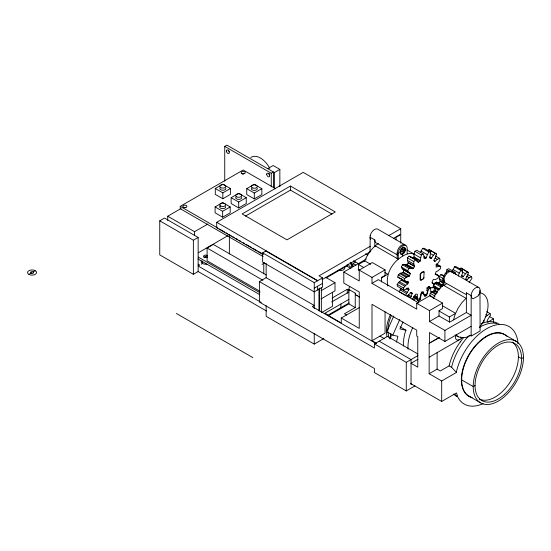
<?xml version="1.0" encoding="UTF-8"?>
<svg xmlns="http://www.w3.org/2000/svg" width="551" height="551" viewBox="0 0 551 551"><rect width="100%" height="100%" fill="white"/><g stroke="black" fill="none" stroke-linecap="round" stroke-linejoin="round"><path stroke-width="0.83" d="M412.802 258.171L414.008 256.89L414.083 254.08L414.958 251.277L416.728 250.25L423.106 253.935L424.084 256.029L424.084 258.419L424.566 258.591L426.288 257.758L427.328 254.665L428.933 252.041L430.551 251.938L429.959 257.999L431.474 258.109L433.341 255.244L435.407 253.26L436.592 254.101L435.538 257.331L433.995 259.817L434.663 261.553L437.356 259.342L439.519 258.329L440.077 259.948L438.197 262.944L436.234 264.831L436.103 267.159L438.796 266.243L440.697 266.367L440.531 268.502L438.141 270.755L436.082 271.726L435.152 274.336L437.391 274.901L438.692 276.154L437.825 278.441L435.331 279.557L433.527 279.426L432.948 280.025L432.025 282.174L433.403 283.641L433.899 285.797L432.48 287.842L430.31 287.65L428.189 286.424M407.106 292.312L400.735 288.634L399.261 291.823L405.632 295.501L408.98 289.296L408.195 287.877L405.805 289.489L403.731 289.95L403.525 288.035L405.701 285.349L407.761 283.882L408.291 281.32L405.77 281.499L404.138 280.796L404.661 278.537L407.155 276.809L409.131 276.382L410.454 273.737L402.244 268.764L401.335 267.001L402.512 264.79L404.889 264.349L406.438 265.045L408.27 262.923L407.423 260.396L407.403 257.896L409.021 256.119L416.632 260.196L418.085 262.393L420.158 261.091L421.329 254.955L423.106 253.935M445.973 273.916L446.882 269.708L448.659 268.688L455.03 272.366L456.008 274.46M417.245 300.35L418.574 301.121L420.351 299.654L421.191 293.814L422.831 292.65L424.835 296.59L426.598 295.432L428.609 289.075L430.173 288.393L431.261 292.56M370.182 235.759L370.045 251.759M404.889 264.349L412.809 268.723L414.641 266.608L413.794 264.074L413.78 261.573L415.392 259.803L416.632 260.196M439.126 290.053L434.167 287.195L433.265 285.432L434.443 283.228L436.812 282.78L438.362 283.476L440.194 281.361L439.347 278.827L439.333 276.326L440.945 274.556L444.306 276.175M430.31 287.65L429.071 286.458L427.094 288.214L427.404 291.19L426.991 293.897L425.262 295.343L423.795 293.848L423.34 291.782L422.775 291.782L421.122 293.036L420.599 296.039L419.359 298.814L417.624 299.434L417.093 296.913L417.486 294.337L415.757 294.055L412.547 299.276M431.33 341.971L429.153 343.225L429.153 373.73L437.122 369.136L440.304 370.975L449.113 365.892C451.6 355.45 456.772 345.732 463.646 337.508M429.153 373.73L441.688 380.968L456.4 372.476L451.662 367.359L451.896 365.947A41.904 24.196 -60 0 1 469.5 335.222M456.4 372.476L456.793 370.189A44.776 25.849 -60 0 1 489.185 327.363A44.776 25.849 -60 0 1 517.747 340.759L517.885 343.893M401.824 278.813L401.39 280.204L399.33 281.664L397.154 284.357L397.361 286.272L403.731 289.95M408.098 283.083L397.76 277.112L398.29 274.853L400.784 273.131L402.76 272.704L403.284 272.008L403.979 269.659L402.244 268.764M433.933 298.001L429.69 295.55L430.221 293.29L432.714 291.562L434.684 291.135L435.207 290.439L435.903 288.097L434.167 287.195M391.561 334.243L390.838 337.06A42.875 24.754 -60 0 0 390.59 338.693M407.079 296.342L410.791 292.629L411.198 292.416L412.169 293.166L410.826 297.63L407.285 295.584M459.927 269.005L460.96 268.013L468.515 272.531L467.462 275.762L465.926 278.248L466.594 279.984L469.28 277.773L471.442 276.76L472 278.379L469.142 282.319M420.434 252.53L422.555 248.363L424.18 248.26L430.551 251.938M452.102 271.733L454.485 266.794L456.104 266.691L462.475 270.369L462.441 273.282L461.6 275.955L463.033 276.816L467.331 271.691M458.212 276.189L459.252 273.096L460.856 270.472L462.475 270.369M399.992 326.798L405.984 330.256L404.592 334.188L403.311 341.778L403.497 346.049M402.974 321.998L399.923 328.913L405.984 330.256M393.765 316.04L386.788 331.702L392.78 335.16L397.918 336.296L396.823 340.518A42.875 24.754 -60 0 0 396.582 342.15M392.78 335.16L399.75 319.497M433.21 291.844L435.324 287.099M364.459 261.422C367.434 254.404 371.877 247.723 378.344 243.487M433.265 298.532L435.063 294.785L438.686 289.475L442.97 284.977L442.97 279.295A6.33 3.657 -60 0 1 446.282 272.387A6.33 3.657 -60 0 1 451.317 271.884M408.615 272.442L407.706 270.679L408.89 268.475L411.26 268.027M435.958 282.773L442.336 286.451L440.814 286.906L439.636 289.11L433.265 285.432M424.043 277.683L423.74 278.124A4.374 2.521 -60 0 1 420.647 279.908L420.647 273.73A4.374 2.521 -60 0 1 423.74 271.946L424.043 272.036M478.791 294.813L477.958 296.032L473.302 298.725L472.462 298.463A6.33 3.657 -60 0 1 471.174 295.577L471.325 294.151A6.33 3.657 -60 0 1 475.644 287.822A6.33 3.657 -60 0 1 479.969 289.158L480.107 330.986L471.153 336.158L471.153 295.57L466.373 292.808L466.373 312.507L449.692 322.142L439.03 315.985L429.47 321.502L429.47 310.633L442.536 303.091L442.536 308.608L439.03 310.633L439.03 315.985M435.758 282.945L436.433 282.105L439.305 283.028M418.574 301.121L416.728 298.876L415.585 298.628L414.138 300.047L412.141 298.89M428.003 250.574L429.036 249.582L435.407 253.26M485.197 316.873L490.025 313.553L490.59 314.958L487.139 320.586L487.649 322.239L493.482 318.871L493.482 322.17M414.428 254.314A24.761 14.298 -60 0 0 407.237 253.956C394.674 258.66 384.935 272.263 387.808 285.969M446.558 283.71L444.003 285.576L444.003 279.894L442.97 279.295M471.077 335.077C466.332 338.424 459.803 338.686 455.174 334.98M224.739 181.189L224.739 146.38L226.909 145.133L274.377 172.539L279.853 169.371L279.853 186.555M28.872 274.384A4.504 2.603 0 0 0 36.407 273.213A4.504 2.603 0 0 0 30.89 270.031A4.504 2.603 0 0 0 28.872 274.384L32.054 272.538M33.17 271.898L35.243 270.699M263.068 256.532L180.232 208.705L180.232 206.35L243.191 170.004L275.734 188.793M215.276 188.511L222.831 184.151L230.38 188.511L230.38 194.393L222.831 198.753L215.276 194.393L215.276 188.511L222.831 192.871L230.38 188.511M198.146 271.533L193.367 274.295L159.749 254.886L159.749 220.813L164.529 218.058L198.146 237.46L198.146 271.533L266.464 310.978M167.718 220.517L167.718 216.219L181.086 208.498M267.69 168.675L273.172 165.514L279.853 169.371M224.739 146.38L271.257 173.241L273.427 171.988L273.427 187.271M215.104 206.928L222.652 202.568L230.208 206.928L230.208 212.817L222.652 217.177L215.104 212.817L215.104 206.928L222.652 211.288L230.208 206.928M231.144 197.671L238.7 193.311L246.249 197.671L246.249 203.553L238.7 207.913L231.144 203.553L231.144 197.671L238.7 202.031L246.249 197.671M246.745 188.662L254.293 184.303L261.842 188.662L261.842 194.551L254.293 198.911L246.745 194.551L246.745 188.662L254.293 193.022L261.842 188.662M167.718 216.219L194.544 231.702L207.913 223.988M263.185 254.652L216.715 227.818L216.715 222.301L303.202 172.367L400.742 228.679L400.742 234.196L393.311 238.487M159.749 220.813L193.367 240.222L198.146 237.46M290.453 186.038L242.116 213.946L286.975 239.843L335.311 211.935L290.453 186.038L290.453 189.978M245.498 216.075L290.453 190.123L331.922 214.064M198.257 252.799L227.969 235.642M259.982 291.321L207.1 260.788L207.1 248.04L213.34 244.437L266.229 274.97M204.159 257.227L207.204 255.471M201.329 264.177L202.492 263.502L202.492 261.078M370.286 246.263L319.029 275.851L322.535 277.876L322.535 287.078L314.249 291.858L262.634 262.056L262.634 252.861L266.14 250.836M262.021 264.39L264.728 262.827M414.965 385.907L406.266 390.928L374.404 372.531L374.404 368.488L259.39 302.086L259.39 281.589L266.14 277.697L314.249 305.474L312.279 306.611L376.209 343.521M388.854 235.539L400.742 228.679M262.634 252.861L314.249 282.663L322.535 277.876M322.004 279.66L370.286 251.779M395.962 239.899L395.962 237.323L400.742 234.568L400.742 243.081M326.22 277.883L347.543 265.575M353.012 266.712L353.012 263.447L355.547 261.987M314.249 288.18L322.535 283.4M348.859 303.883L348.859 289.447L355.237 293.125L355.237 307.561L348.859 303.883L328.52 315.633L341.262 322.989L341.262 318.023L359.245 328.403L359.245 291.996L343.81 283.083L343.81 272.042L366.401 258.998M358.453 270.362L358.453 264.48L364.707 260.864L370.671 264.308M321.143 290.694L334.994 282.697L334.994 290.866L321.123 298.869M343.81 272.042L359.245 280.962L359.245 270.086L372.311 262.545L385.059 269.9L385.059 275.424L381.554 277.442L381.554 282.016M399.985 252.454L401.755 251.435M405.433 249.307L403.663 250.333L402.23 249.5M332.053 298.07L347.261 289.296L349.176 290.398M359.245 270.086L371.994 277.442L385.059 269.9M331.619 302.003L348.997 291.968M371.994 277.442L371.994 283.331L378.365 279.653L418.629 302.898M381.554 277.814L387.808 274.198L384.825 272.483M321.832 312.445L332.46 306.308L332.46 292.326M348.852 299.413L324.959 313.209L328.141 315.048L349.141 302.926M355.237 307.561L344.451 313.788L346.572 315.02M341.262 318.023L359.645 307.41M266.14 305.598L266.14 316.308L314.249 344.086L323.733 338.61M453.259 273.386L455.03 272.366M371.994 283.331L416.728 309.159L416.728 303.27L429.794 295.729L442.536 303.091M386.43 331.02L387.911 330.166A26.765 15.456 -60 0 1 391.327 315.654M411.122 363.323L417.761 367.159L417.761 336.654L416.728 336.055L416.728 330.166L371.994 304.338L371.994 340.732L385.059 333.19L385.059 311.749M259.39 281.589L374.404 347.991L374.404 343.948L387.456 336.413L417.837 353.956M438.954 310.957L449.389 316.977L455.643 313.367L458.15 308.112L461.779 302.809L466.056 298.311L442.97 284.977M429.47 321.502L444.912 330.421L471.153 315.268L466.373 312.507M432.783 341.131L437.136 338.617M429.153 343.225L439.636 337.543M374.404 343.948L406.266 362.344L417.94 355.602M429.47 343.411L429.47 332.542L444.912 341.455L471.153 326.309M411.046 363.261L417.94 359.286M429.153 357.227L459.871 339.492A6.33 3.657 -60 0 0 462.11 337.508M411.349 384.316L411.046 384.488L411.046 359.583L379.184 341.186M410.495 383.455L441.688 401.465L456.483 392.925L457.984 397.45A44.776 25.849 -60 0 0 483.199 403.601M475.052 385.493L473.206 386.561L461.669 379.908M523.45 357.551L521.604 358.618L518.381 356.766M459.871 339.492L457.633 340.091L456.703 339.809A6.33 3.657 -60 0 1 455.546 335.483M460.395 341.806L460.815 341.93M397.76 277.112L405.77 281.499M429.69 295.55L431.323 296.252M436.592 254.101L429.036 249.582M468.515 272.531L460.96 268.013M422.555 248.363L428.933 252.041M454.485 266.794L460.856 270.472M435.269 255.878L439.519 258.329M467.2 274.308L471.442 276.76M430.51 253.605L433.341 255.244M461.731 271.629L465.271 273.675M435.228 258.116L437.356 259.342M466.449 276.134L469.28 277.773M420.95 250.98L427.328 254.665M452.881 269.418L459.252 273.096M429.353 256.883L431.474 258.109M461.277 275.321L463.398 276.547M429.69 257.565L431.109 258.385M461.621 276.003L463.033 276.816M433.644 260.637L435.056 261.45M465.567 279.068L466.986 279.887M404.84 244.802L377.669 229.113A6.33 3.657 -60 0 0 370.196 235.766M451.641 271.822L478.812 287.512M424.16 256.532L426.288 257.758M414.958 251.277L421.329 254.955M446.882 269.708L449.719 271.347M436.447 263.915L440.697 266.367M423.815 256.98L425.944 258.205M435.965 264.611L438.796 266.243M406.893 249.927L420.454 257.758M414.008 256.89L420.379 260.568M413.78 257.413L420.158 261.091M417.231 260.699L410.254 256.518M444.202 276.271L442.184 274.949M409.021 256.119L415.392 259.803M440.945 274.556L443.782 276.189M416.563 261.002L418.684 262.228M435.262 273.675L437.391 274.901M407.403 257.896L413.78 261.573M439.333 276.326L443.576 278.778M436.571 274.928L438.692 276.154M397.898 255.196L376.133 242.853A6.33 3.657 -60 0 1 374.825 239.954L370.045 237.192A6.33 3.657 -60 0 0 370.644 239.43M375.141 245.822L398.228 259.149L398.228 253.467L397.195 252.868L397.195 258.55M407.423 260.396L413.794 264.074M439.347 278.827L443.596 281.279M465.636 294.296L445.311 282.787A6.33 3.657 -60 0 1 445.752 274.777A6.33 3.657 -60 0 1 452.357 272.483M408.332 262.469L414.703 266.147M440.256 280.9L443.087 282.539M408.27 262.923L414.641 266.608M440.194 281.361L443.025 282.994M407.051 264.576L413.422 268.254M438.975 283.007L443.224 285.459M436.433 282.105L439.092 283.641M406.438 265.045L412.809 268.723M438.362 283.476L442.611 285.928M436.812 282.78L442.481 286.052M486.698 311.632L490.025 313.553M404.035 264.342L410.405 268.02M402.512 264.79L408.89 268.475M434.443 283.228L440.814 286.906M431.984 282.821L433.403 283.641M432.535 283.379L434.532 284.53M485.81 314.456L487.139 315.22M489.488 316.563L493.482 318.871M401.335 267.001L407.706 270.679M403.979 269.659L410.35 273.344M435.903 288.097L438.031 289.323M404.083 270.059L410.454 273.737M436.006 288.49L438.135 289.716M432.742 287.257L434.739 288.414M428.94 286.672L431.068 287.897M403.284 272.008L409.655 275.686M435.207 290.439L437.336 291.665M428.175 287.243L430.173 288.393M402.76 272.704L409.131 276.382M434.684 291.135L437.522 292.774M426.612 287.918L428.609 289.075M400.784 273.131L407.155 276.809M432.714 291.562L436.254 293.607M430.91 291.376L432.239 292.147M365.52 253.763L367.744 255.044M399.833 273.633L406.204 277.311M431.757 292.064L436.006 294.523M516.094 341.289A35.533 20.511 -60 0 0 474.06 378.558A35.533 20.511 -60 0 0 504.826 396.327A35.533 20.511 -60 0 0 516.094 341.289L504.558 334.629A35.533 20.511 -60 0 0 468.378 356.297A35.533 20.511 -60 0 0 470.402 396.844M426.46 290.136L427.796 290.9M398.29 274.853L404.661 278.537M430.221 293.29L435.173 296.149M405.364 280.852L408.195 282.491M401.39 280.204L407.761 283.882M421.501 291.885L422.831 292.65M425.269 294.668L426.598 295.432M421.673 292.622L423.795 293.848M423.85 294.53L425.262 295.343M442.233 305.619L455.643 313.367L455.367 313.905A24.761 14.298 -60 0 0 453.618 319.794M399.33 281.664L405.701 285.349M398.442 282.587L404.813 286.265M406.852 288.07L408.98 289.296M406.053 288.421L408.89 290.06M397.154 284.357L403.525 288.035M410.75 292.347L412.169 293.166M410.213 292.533L412.341 293.759M414.972 295.687L417.093 296.913M353.439 260.768L358.446 263.66M419.022 298.883L420.351 299.654M414.331 296.335L417.162 297.974M358.453 264.48L363.667 267.49M413.402 296.955L416.728 298.876M413.374 296.982L417.624 299.434M413.587 297.471L415.585 298.628M400.067 289.805L406.445 293.483M408.319 294.771L411.149 296.404M353.012 263.447L355.912 265.121M358.143 269.287L359.569 270.107M416.728 303.27L429.47 310.633M350.863 268.482L347.13 266.326L347.13 264.632M460.285 336.964L461.779 337.825M325.565 277.249L334.994 282.697M356.166 295.184L359.707 297.23M216.715 222.301L317.755 280.638M265.823 251.022L317.438 280.824M180.232 206.35L217.955 228.128M219.429 228.982L224.608 231.971M226.089 232.825L227.57 233.679M229.044 234.533L231.268 235.814M232.742 236.668L234.223 237.522M235.704 238.376L237.922 239.657M239.403 240.511L240.883 241.366M243.101 242.647L244.582 243.501M246.056 244.355L251.235 247.344M252.716 248.198L257.152 250.76M258.633 251.614L263.068 254.176M449.113 365.892L451.662 367.359M379.956 336.131L384.391 338.686M469.025 396.169L480.562 402.829M371.994 340.732L376.423 343.287M207.1 248.04L262.958 280.294M198.257 257.083L259.893 292.664M197.947 258.984L259.817 294.702M198.146 264.177L199.737 265.093L198.146 266.016L261.264 302.458M176.375 313.464L252.84 357.613M456.269 334.953L458.15 336.702M449.389 316.977L449.389 322.018M444.912 330.421L444.912 341.455M441.688 380.968L441.688 401.465M437.122 352.626L437.122 369.136M407.182 253.983L407.182 248.294A6.33 3.657 -60 0 0 402.705 245.712A6.33 3.657 -60 0 0 398.228 253.467M406.266 362.344L406.266 390.928M402.705 254.025L402.705 255.884M374.825 239.954L374.825 246.807M347.261 289.296L347.261 293.235M340.89 304.007L340.89 307.954M321.357 287.732L321.357 312.3M319.346 288.042L319.346 310.916M319.029 288.607L319.029 310.922M317.438 286.341L317.438 290.019M314.249 282.663L314.249 308.622M314.249 333.376L314.249 344.086M274.377 172.539L274.377 188.697M271.257 173.241L271.257 186.823M266.14 263.433L266.14 277.697M263.771 262.958L263.771 273.888M254.293 193.022L254.293 198.911M238.7 202.031L238.7 207.913M229.361 236.365L229.361 254.025M222.831 192.871L222.831 198.753M222.652 211.288L222.652 217.177M205.681 256.346L205.681 257.73M194.544 231.702L194.544 235.146M193.367 240.222L193.367 274.295M207.541 256.966A2.149 1.24 0 0 1 204.297 257.296A2.149 1.24 0 0 1 204.297 255.395A2.149 1.24 0 0 1 207.541 255.726M204.889 257.634A1.577 0.909 0 0 1 206.467 257.634M206.845 264.177A4.504 2.603 0 0 1 201.329 260.988M344.657 267.297A4.504 2.603 0 0 1 343.046 270.031A4.504 2.603 0 0 1 338.052 270.224M352.399 264.638A1.35 0.778 60 0 1 351.228 262.613M269.659 174.164A1.35 0.778 60 0 1 269.508 173.847M350.147 262.434A2.638 1.522 60 0 1 351.999 265.472A2.638 1.522 60 0 1 350.47 266.898A2.638 1.522 60 0 1 348.342 264.108M352.151 265.582A2.638 1.522 60 0 1 350.284 262.352M250.801 157.579A17.784 10.269 60 0 1 269.825 168.392M269.611 174.805A2.052 1.185 60 0 1 268.936 173.4M229.622 151.883A2.052 1.185 60 0 1 228.596 150.106M257.186 188.215A2.996 1.729 0 0 1 254.293 190.391A2.996 1.729 0 0 1 251.401 188.215M242.158 174.013A2.059 1.192 0 0 1 243.721 173.896M183.848 207.679A2.059 1.192 0 0 1 185.914 207.679M225.552 206.48A2.996 1.729 0 0 1 222.267 208.643A2.996 1.729 0 0 1 220.063 206.067M241.593 197.224A2.996 1.729 0 0 1 238.308 199.386A2.996 1.729 0 0 1 236.103 196.803M225.724 188.063A2.996 1.729 0 0 1 222.439 190.226A2.996 1.729 0 0 1 220.235 187.643M204.159 257.544A2.149 1.24 0 0 1 207.204 257.544M387.119 336.716A28.859 16.661 -60 0 1 390.466 314.614M390.046 339.023A26.765 15.456 -60 0 1 387.959 331.757M456.641 396.376A41.904 24.196 -60 0 1 453.459 394.02M481.202 323.699A41.904 24.196 -60 0 1 499.206 324.236M457.206 396.548A41.904 24.196 -60 0 1 454.899 394.282M479.404 327.377A41.904 24.196 -60 0 1 496.658 323.492M472.241 397.547A35.698 20.607 -60 0 1 468.543 355.354A35.698 20.607 -60 0 1 507.01 336.351M397.347 254.121A6.33 3.657 -60 0 1 399.957 246.497A6.33 3.657 -60 0 1 405.55 245.464M403.759 247.695A3.402 1.963 -60 0 1 403.993 248.225M402.299 247.241A3.402 1.963 -60 0 1 402.877 247.185M480.121 290.411A6.33 3.657 -60 0 1 478.812 294.819M466.525 294.055A6.33 3.657 -60 0 1 466.373 292.808M348.969 290.336A4.504 2.603 -60 0 1 349.795 286.306M357.592 295.315A4.504 2.603 -60 0 1 355.237 293.125M479.287 292.698A24.761 14.298 -60 0 1 479.776 327.094M403.601 246.951A3.85 2.225 -60 0 1 404.303 247.95M483.551 320.248A1.35 0.778 -60 0 1 483.833 321.715A1.35 0.778 -60 0 1 482.4 322.652M512.265 342.13A32.915 19.003 -60 0 1 511.569 379.701A32.915 19.003 -60 0 1 479.377 399.089M408.084 349.182A32.75 18.906 -60 0 1 412.761 327.59M390.625 338.3A32.75 18.906 -60 0 1 390.735 333.396M420.509 273.633L420.137 274.184L420.137 280.046L420.509 280.163A4.615 2.665 -60 0 0 423.774 278.276L424.146 271.87L423.774 271.753A4.615 2.665 -60 0 0 420.509 273.633M31.269 273.33A1.577 0.909 0 0 0 33.632 272.538A1.577 0.909 0 0 0 31.269 271.753A1.577 0.909 0 0 0 31.269 273.33M266.718 174.185A2.052 1.185 60 0 0 268.895 176.892A2.052 1.185 60 0 0 268.895 173.992A2.052 1.185 60 0 0 266.718 174.185M226.385 150.898A2.052 1.185 60 0 0 228.555 153.605A2.052 1.185 60 0 0 228.555 150.705A2.052 1.185 60 0 0 226.385 150.898M252.792 188.029A2.996 1.729 0 0 0 257.289 186.527A2.996 1.729 0 0 0 252.792 185.033A2.996 1.729 0 0 0 252.792 188.029M241.731 173.531A2.059 1.192 0 0 0 245.181 172.993A2.059 1.192 0 0 0 242.654 171.54A2.059 1.192 0 0 0 241.731 173.531M183.421 207.19A2.059 1.192 0 0 0 186.872 206.659A2.059 1.192 0 0 0 184.351 205.199A2.059 1.192 0 0 0 183.421 207.19M220.71 187.595A2.996 1.729 0 0 0 225.724 186.823A2.996 1.729 0 0 0 222.053 184.702A2.996 1.729 0 0 0 220.71 187.595M236.579 196.755A2.996 1.729 0 0 0 241.593 195.984A2.996 1.729 0 0 0 237.922 193.862A2.996 1.729 0 0 0 236.579 196.755M220.538 206.019A2.996 1.729 0 0 0 225.552 205.248A2.996 1.729 0 0 0 221.881 203.126A2.996 1.729 0 0 0 220.538 206.019M403.415 253.515A3.85 2.225 -60 0 0 404.634 247.544A3.85 2.225 -60 0 0 400.074 251.587A3.85 2.225 -60 0 0 403.415 253.515M403.332 253.205A3.402 1.963 -60 0 0 404.406 247.936A3.402 1.963 -60 0 0 400.384 251.504A3.402 1.963 -60 0 0 403.332 253.205M402.953 251.807A1.35 0.778 -60 0 0 403.387 249.713A1.35 0.778 -60 0 0 401.782 251.132A1.35 0.778 -60 0 0 402.953 251.807M504.351 394.544A32.915 19.003 -60 0 0 514.786 343.555A32.915 19.003 -60 0 0 475.844 378.082A32.915 19.003 -60 0 0 504.351 394.544"/></g></svg>
